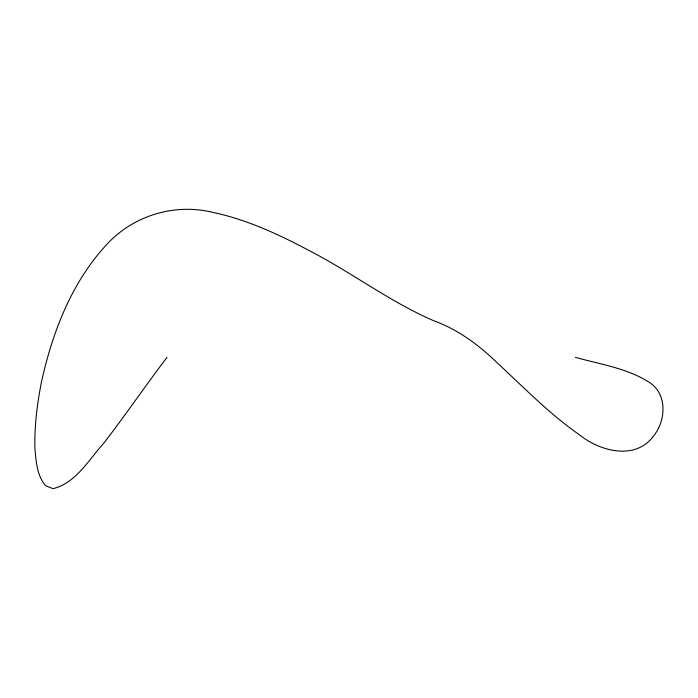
<?xml version="1.0" encoding="UTF-8"?>
<svg xmlns="http://www.w3.org/2000/svg" width="698" height="698" viewBox="0 0 698 698"><rect width="100%" height="100%" fill="white"/><g stroke="black" fill="none" stroke-linecap="round" stroke-linejoin="round"><path stroke-width="1.05" d="M167.023 357.332C145.463 385.68 125.439 415.162 103.636 443.335C88.777 459.755 75.925 483.068 53.031 488.661L45.632 485.729C36.671 475.259 36.052 460.889 34.9 447.811C34.403 425.536 37.247 403.374 41.548 381.562C52.725 331.297 72.121 281.041 108.024 243.131C134.723 214.932 175.652 203.109 213.265 212.471C247.275 219.73 279.069 234.554 309.607 250.809C351.958 272.648 390.234 301.99 434.095 320.897C457.993 329.561 478.645 344.864 496.775 362.419C523.666 387.338 549.387 413.853 579.567 434.906C600.21 451.545 636.018 460.828 653.939 435.508C666.328 419.882 667.332 393.079 648.521 381.876C626.464 368.038 600.044 364.277 575.37 357.332"/></g></svg>
